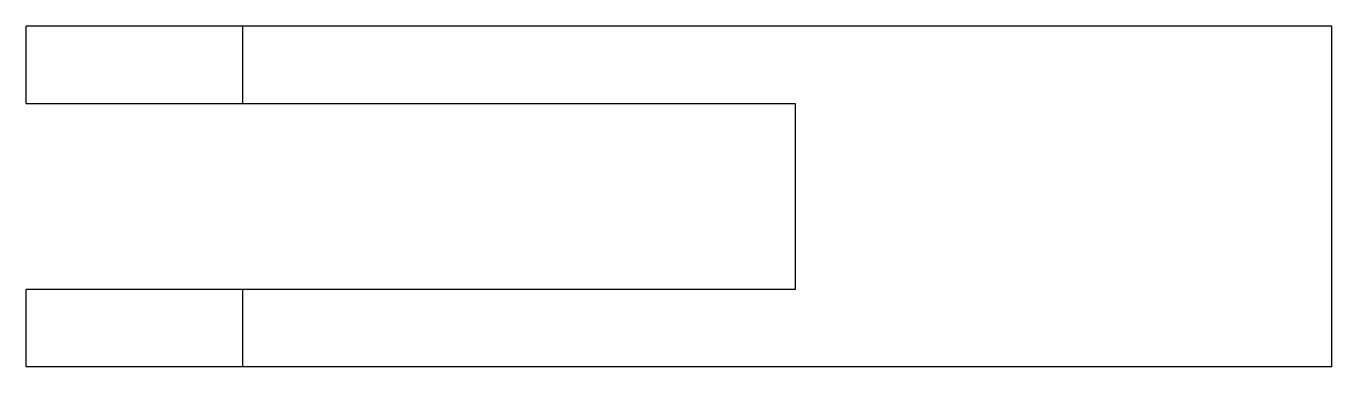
# Model space of a CAD drawing. Header units: metres. Extents: x -29.7 to 54.7, y -22 to 0.
import ezdxf

# ---------------------------------------------------------------- set-up
doc = ezdxf.new("R2010")
doc.units = ezdxf.units.M

msp = doc.modelspace()

# ---------------------------------------------------------------- linework, layer by layer
for points in [[(-29.7, -5), (-29.7, -4.9), (-29.7, -4.8), (-29.7, -4.7), (-29.7, -4.6), (-29.7, -4.5), (-29.7, -4.4), (-29.7, -4.3), (-29.7, -4.2), (-29.7, -4.1), (-29.7, -4), (-29.7, -3.9), (-29.7, -3.8), (-29.7, -3.7), (-29.7, -3.6), (-29.7, -3.5), (-29.7, -3.4), (-29.7, -3.3), (-29.7, -3.2), (-29.7, -3.1), (-29.7, -3), (-29.7, -2.9), (-29.7, -2.8), (-29.7, -2.7), (-29.7, -2.6), (-29.7, -2.5), (-29.7, -2.4), (-29.7, -2.3), (-29.7, -2.2), (-29.7, -2.1), (-29.7, -2), (-29.7, -1.9), (-29.7, -1.8), (-29.7, -1.7), (-29.7, -1.6), (-29.7, -1.5), (-29.7, -1.4), (-29.7, -1.3), (-29.7, -1.2), (-29.7, -1.1), (-29.7, -1), (-29.7, -0.9), (-29.7, -0.8), (-29.7, -0.7), (-29.7, -0.6), (-29.7, -0.5), (-29.7, -0.4), (-29.7, -0.3), (-29.7, -0.2), (-29.7, -0.1), (-29.7, 0)], [(-15.7, 0), (-15.749, 0), (-15.798, 0), (-15.847, 0), (-15.938, 0), (-16.083, 0), (-16.228, 0), (-16.373, 0), (-16.593, 0), (-16.827, 0), (-17.06, 0), (-17.316, 0), (-17.626, 0), (-17.937, 0), (-18.247, 0), (-18.601, 0), (-18.973, 0), (-19.344, 0), (-19.722, 0), (-20.136, 0), (-20.551, 0), (-20.965, 0), (-21.392, 0), (-21.828, 0), (-22.264, 0), (-22.7, 0), (-23.136, 0), (-23.572, 0), (-24.008, 0), (-24.435, 0), (-24.849, 0), (-25.264, 0), (-25.678, 0), (-26.056, 0), (-26.427, 0), (-26.799, 0), (-27.153, 0), (-27.463, 0), (-27.774, 0), (-28.084, 0), (-28.34, 0), (-28.573, 0), (-28.807, 0), (-29.027, 0), (-29.172, 0), (-29.317, 0), (-29.462, 0), (-29.553, 0), (-29.602, 0), (-29.651, 0), (-29.7, 0)], [(-15.7, -5), (-15.7, -4.9), (-15.7, -4.8), (-15.7, -4.7), (-15.7, -4.6), (-15.7, -4.5), (-15.7, -4.4), (-15.7, -4.3), (-15.7, -4.2), (-15.7, -4.1), (-15.7, -4), (-15.7, -3.9), (-15.7, -3.8), (-15.7, -3.7), (-15.7, -3.6), (-15.7, -3.5), (-15.7, -3.4), (-15.7, -3.3), (-15.7, -3.2), (-15.7, -3.1), (-15.7, -3), (-15.7, -2.9), (-15.7, -2.8), (-15.7, -2.7), (-15.7, -2.6), (-15.7, -2.5), (-15.7, -2.4), (-15.7, -2.3), (-15.7, -2.2), (-15.7, -2.1), (-15.7, -2), (-15.7, -1.9), (-15.7, -1.8), (-15.7, -1.7), (-15.7, -1.6), (-15.7, -1.5), (-15.7, -1.4), (-15.7, -1.3), (-15.7, -1.2), (-15.7, -1.1), (-15.7, -1), (-15.7, -0.9), (-15.7, -0.8), (-15.7, -0.7), (-15.7, -0.6), (-15.7, -0.5), (-15.7, -0.4), (-15.7, -0.3), (-15.7, -0.2), (-15.7, -0.1), (-15.7, 0)], [(54.7, 0), (53.292, 0), (51.884, 0), (50.476, 0), (49.068, 0), (47.66, 0), (46.252, 0), (44.844, 0), (43.436, 0), (42.028, 0), (40.62, 0), (39.212, 0), (37.804, 0), (36.396, 0), (34.988, 0), (33.58, 0), (32.172, 0), (30.764, 0), (29.356, 0), (27.948, 0), (26.54, 0), (25.132, 0), (23.724, 0), (22.316, 0), (20.908, 0), (19.5, 0), (18.092, 0), (16.684, 0), (15.276, 0), (13.868, 0), (12.46, 0), (11.052, 0), (9.644, 0), (8.236, 0), (6.828, 0), (5.42, 0), (4.012, 0), (2.604, 0), (1.196, 0), (-0.212, 0), (-1.62, 0), (-3.028, 0), (-4.436, 0), (-5.844, 0), (-7.252, 0), (-8.66, 0), (-10.068, 0), (-11.476, 0), (-12.884, 0), (-14.292, 0), (-15.7, 0)], [(54.7, -22), (54.7, -21.56), (54.7, -21.12), (54.7, -20.68), (54.7, -20.24), (54.7, -19.8), (54.7, -19.36), (54.7, -18.92), (54.7, -18.48), (54.7, -18.04), (54.7, -17.6), (54.7, -17.16), (54.7, -16.72), (54.7, -16.28), (54.7, -15.84), (54.7, -15.4), (54.7, -14.96), (54.7, -14.52), (54.7, -14.08), (54.7, -13.64), (54.7, -13.2), (54.7, -12.76), (54.7, -12.32), (54.7, -11.88), (54.7, -11.44), (54.7, -11), (54.7, -10.56), (54.7, -10.12), (54.7, -9.68), (54.7, -9.24), (54.7, -8.8), (54.7, -8.36), (54.7, -7.92), (54.7, -7.48), (54.7, -7.04), (54.7, -6.6), (54.7, -6.16), (54.7, -5.72), (54.7, -5.28), (54.7, -4.84), (54.7, -4.4), (54.7, -3.96), (54.7, -3.52), (54.7, -3.08), (54.7, -2.64), (54.7, -2.2), (54.7, -1.76), (54.7, -1.32), (54.7, -0.88), (54.7, -0.44), (54.7, 0)], [(-29.7, -5), (-29.651, -5), (-29.602, -5), (-29.553, -5), (-29.462, -5), (-29.317, -5), (-29.172, -5), (-29.027, -5), (-28.807, -5), (-28.573, -5), (-28.34, -5), (-28.084, -5), (-27.774, -5), (-27.463, -5), (-27.153, -5), (-26.799, -5), (-26.427, -5), (-26.056, -5), (-25.678, -5), (-25.264, -5), (-24.849, -5), (-24.435, -5), (-24.008, -5), (-23.572, -5), (-23.136, -5), (-22.7, -5), (-22.264, -5), (-21.828, -5), (-21.392, -5), (-20.965, -5), (-20.551, -5), (-20.136, -5), (-19.722, -5), (-19.344, -5), (-18.973, -5), (-18.601, -5), (-18.247, -5), (-17.937, -5), (-17.626, -5), (-17.316, -5), (-17.06, -5), (-16.827, -5), (-16.593, -5), (-16.373, -5), (-16.228, -5), (-16.083, -5), (-15.938, -5), (-15.847, -5), (-15.798, -5), (-15.749, -5), (-15.7, -5)], [(-15.7, -5), (-14.986, -5), (-14.272, -5), (-13.558, -5), (-12.844, -5), (-12.13, -5), (-11.416, -5), (-10.702, -5), (-9.988, -5), (-9.274, -5), (-8.56, -5), (-7.846, -5), (-7.132, -5), (-6.418, -5), (-5.704, -5), (-4.99, -5), (-4.276, -5), (-3.562, -5), (-2.848, -5), (-2.134, -5), (-1.42, -5), (-0.706, -5), (0.008, -5), (0.722, -5), (1.436, -5), (2.15, -5), (2.864, -5), (3.578, -5), (4.292, -5), (5.006, -5), (5.72, -5), (6.434, -5), (7.148, -5), (7.862, -5), (8.576, -5), (9.29, -5), (10.004, -5), (10.718, -5), (11.432, -5), (12.146, -5), (12.86, -5), (13.574, -5), (14.288, -5), (15.002, -5), (15.716, -5), (16.43, -5), (17.144, -5), (17.858, -5), (18.572, -5), (19.286, -5), (20, -5)], [(20, -5), (20, -5.24), (20, -5.48), (20, -5.72), (20, -5.96), (20, -6.2), (20, -6.44), (20, -6.68), (20, -6.92), (20, -7.16), (20, -7.4), (20, -7.64), (20, -7.88), (20, -8.12), (20, -8.36), (20, -8.6), (20, -8.84), (20, -9.08), (20, -9.32), (20, -9.56), (20, -9.8), (20, -10.04), (20, -10.28), (20, -10.52), (20, -10.76), (20, -11), (20, -11.24), (20, -11.48), (20, -11.72), (20, -11.96), (20, -12.2), (20, -12.44), (20, -12.68), (20, -12.92), (20, -13.16), (20, -13.4), (20, -13.64), (20, -13.88), (20, -14.12), (20, -14.36), (20, -14.6), (20, -14.84), (20, -15.08), (20, -15.32), (20, -15.56), (20, -15.8), (20, -16.04), (20, -16.28), (20, -16.52), (20, -16.76), (20, -17)], [(-15.7, -17), (-15.749, -17), (-15.798, -17), (-15.847, -17), (-15.938, -17), (-16.083, -17), (-16.228, -17), (-16.373, -17), (-16.593, -17), (-16.827, -17), (-17.06, -17), (-17.316, -17), (-17.626, -17), (-17.937, -17), (-18.247, -17), (-18.601, -17), (-18.973, -17), (-19.344, -17), (-19.722, -17), (-20.136, -17), (-20.551, -17), (-20.965, -17), (-21.392, -17), (-21.828, -17), (-22.264, -17), (-22.7, -17), (-23.136, -17), (-23.572, -17), (-24.008, -17), (-24.435, -17), (-24.849, -17), (-25.264, -17), (-25.678, -17), (-26.056, -17), (-26.427, -17), (-26.799, -17), (-27.153, -17), (-27.463, -17), (-27.774, -17), (-28.084, -17), (-28.34, -17), (-28.573, -17), (-28.807, -17), (-29.027, -17), (-29.172, -17), (-29.317, -17), (-29.462, -17), (-29.553, -17), (-29.602, -17), (-29.651, -17), (-29.7, -17)], [(-29.7, -22), (-29.7, -21.9), (-29.7, -21.8), (-29.7, -21.7), (-29.7, -21.6), (-29.7, -21.5), (-29.7, -21.4), (-29.7, -21.3), (-29.7, -21.2), (-29.7, -21.1), (-29.7, -21), (-29.7, -20.9), (-29.7, -20.8), (-29.7, -20.7), (-29.7, -20.6), (-29.7, -20.5), (-29.7, -20.4), (-29.7, -20.3), (-29.7, -20.2), (-29.7, -20.1), (-29.7, -20), (-29.7, -19.9), (-29.7, -19.8), (-29.7, -19.7), (-29.7, -19.6), (-29.7, -19.5), (-29.7, -19.4), (-29.7, -19.3), (-29.7, -19.2), (-29.7, -19.1), (-29.7, -19), (-29.7, -18.9), (-29.7, -18.8), (-29.7, -18.7), (-29.7, -18.6), (-29.7, -18.5), (-29.7, -18.4), (-29.7, -18.3), (-29.7, -18.2), (-29.7, -18.1), (-29.7, -18), (-29.7, -17.9), (-29.7, -17.8), (-29.7, -17.7), (-29.7, -17.6), (-29.7, -17.5), (-29.7, -17.4), (-29.7, -17.3), (-29.7, -17.2), (-29.7, -17.1), (-29.7, -17)], [(20, -17), (19.286, -17), (18.572, -17), (17.858, -17), (17.144, -17), (16.43, -17), (15.716, -17), (15.002, -17), (14.288, -17), (13.574, -17), (12.86, -17), (12.146, -17), (11.432, -17), (10.718, -17), (10.004, -17), (9.29, -17), (8.576, -17), (7.862, -17), (7.148, -17), (6.434, -17), (5.72, -17), (5.006, -17), (4.292, -17), (3.578, -17), (2.864, -17), (2.15, -17), (1.436, -17), (0.722, -17), (0.008, -17), (-0.706, -17), (-1.42, -17), (-2.134, -17), (-2.848, -17), (-3.562, -17), (-4.276, -17), (-4.99, -17), (-5.704, -17), (-6.418, -17), (-7.132, -17), (-7.846, -17), (-8.56, -17), (-9.274, -17), (-9.988, -17), (-10.702, -17), (-11.416, -17), (-12.13, -17), (-12.844, -17), (-13.558, -17), (-14.272, -17), (-14.986, -17), (-15.7, -17)], [(-15.7, -22), (-15.7, -21.9), (-15.7, -21.8), (-15.7, -21.7), (-15.7, -21.6), (-15.7, -21.5), (-15.7, -21.4), (-15.7, -21.3), (-15.7, -21.2), (-15.7, -21.1), (-15.7, -21), (-15.7, -20.9), (-15.7, -20.8), (-15.7, -20.7), (-15.7, -20.6), (-15.7, -20.5), (-15.7, -20.4), (-15.7, -20.3), (-15.7, -20.2), (-15.7, -20.1), (-15.7, -20), (-15.7, -19.9), (-15.7, -19.8), (-15.7, -19.7), (-15.7, -19.6), (-15.7, -19.5), (-15.7, -19.4), (-15.7, -19.3), (-15.7, -19.2), (-15.7, -19.1), (-15.7, -19), (-15.7, -18.9), (-15.7, -18.8), (-15.7, -18.7), (-15.7, -18.6), (-15.7, -18.5), (-15.7, -18.4), (-15.7, -18.3), (-15.7, -18.2), (-15.7, -18.1), (-15.7, -18), (-15.7, -17.9), (-15.7, -17.8), (-15.7, -17.7), (-15.7, -17.6), (-15.7, -17.5), (-15.7, -17.4), (-15.7, -17.3), (-15.7, -17.2), (-15.7, -17.1), (-15.7, -17)], [(-15.7, -22), (-15.749, -22), (-15.798, -22), (-15.847, -22), (-15.938, -22), (-16.083, -22), (-16.228, -22), (-16.373, -22), (-16.593, -22), (-16.827, -22), (-17.06, -22), (-17.316, -22), (-17.626, -22), (-17.937, -22), (-18.247, -22), (-18.601, -22), (-18.973, -22), (-19.344, -22), (-19.722, -22), (-20.136, -22), (-20.551, -22), (-20.965, -22), (-21.392, -22), (-21.828, -22), (-22.264, -22), (-22.7, -22), (-23.136, -22), (-23.572, -22), (-24.008, -22), (-24.435, -22), (-24.849, -22), (-25.264, -22), (-25.678, -22), (-26.056, -22), (-26.427, -22), (-26.799, -22), (-27.153, -22), (-27.463, -22), (-27.774, -22), (-28.084, -22), (-28.34, -22), (-28.573, -22), (-28.807, -22), (-29.027, -22), (-29.172, -22), (-29.317, -22), (-29.462, -22), (-29.553, -22), (-29.602, -22), (-29.651, -22), (-29.7, -22)], [(54.7, -22), (53.292, -22), (51.884, -22), (50.476, -22), (49.068, -22), (47.66, -22), (46.252, -22), (44.844, -22), (43.436, -22), (42.028, -22), (40.62, -22), (39.212, -22), (37.804, -22), (36.396, -22), (34.988, -22), (33.58, -22), (32.172, -22), (30.764, -22), (29.356, -22), (27.948, -22), (26.54, -22), (25.132, -22), (23.724, -22), (22.316, -22), (20.908, -22), (19.5, -22), (18.092, -22), (16.684, -22), (15.276, -22), (13.868, -22), (12.46, -22), (11.052, -22), (9.644, -22), (8.236, -22), (6.828, -22), (5.42, -22), (4.012, -22), (2.604, -22), (1.196, -22), (-0.212, -22), (-1.62, -22), (-3.028, -22), (-4.436, -22), (-5.844, -22), (-7.252, -22), (-8.66, -22), (-10.068, -22), (-11.476, -22), (-12.884, -22), (-14.292, -22), (-15.7, -22)]]:
    msp.add_lwpolyline(points)

doc.saveas('drawing.dxf')
